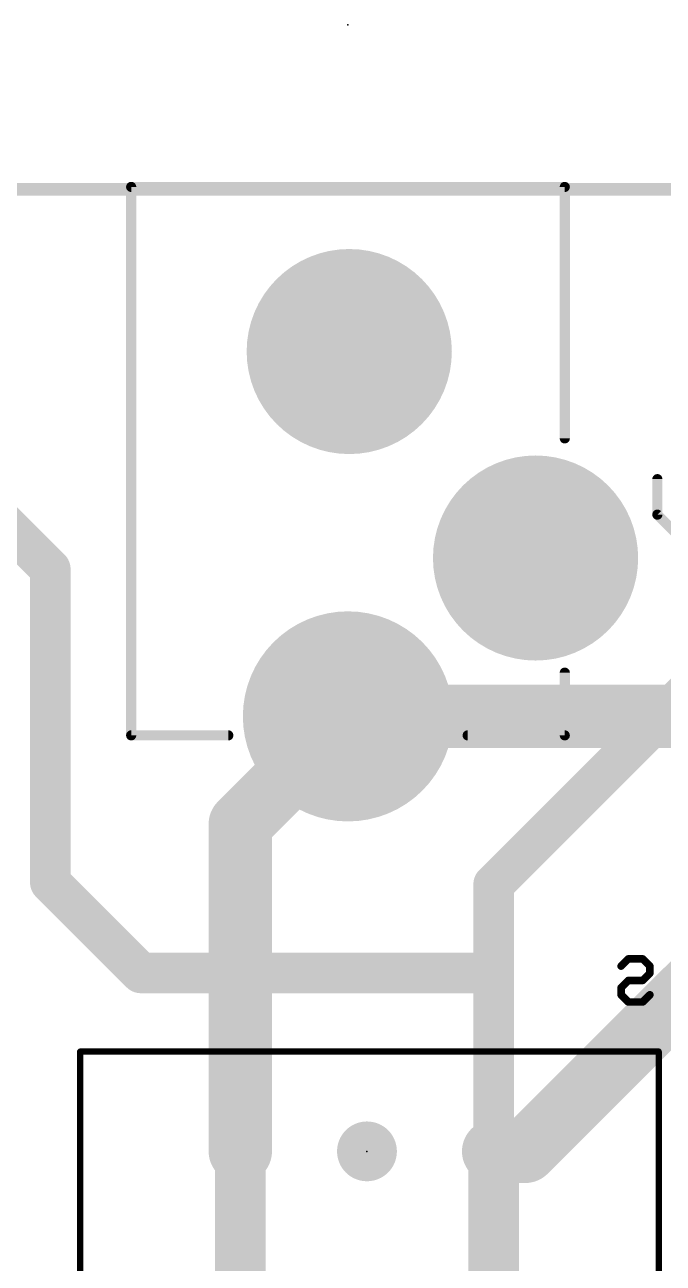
# Model space of a CAD drawing. Extents: x -8 to 102, y -79 to 54.
# Drawn here: x 35.05 to 47.85, y 29.25 to 54.1 of the extents above; entities that cross this region are included whole.
import ezdxf

# ---------------------------------------------------------------- set-up
doc = ezdxf.new("R2010")
doc.units = 0
for name, color, linetype in [('1', 12, 'CONTINUOUS'), ('16', 132, 'CONTINUOUS'), ('17', 110, 'CONTINUOUS'), ('20', 53, 'CONTINUOUS'), ('21', 41, 'CONTINUOUS'), ('22', 40, 'CONTINUOUS'), ('24', 53, 'CONTINUOUS')]:
    doc.layers.add(name, color=color, linetype=linetype)

# ---------------------------------------------------------------- blocks, each defined once
blk = doc.blocks.new('ROUNDP')
at = {"const_width": 0.5}
blk.add_lwpolyline([(0, -0.25, 1), (0, 0.25, 1), (0, -0.25)], format="xyb", dxfattribs=at)

msp = doc.modelspace()

# ---------------------------------------------------------------- linework, layer by layer
at = {"layer": '1'}
for points, const_width in [([(101.6, 50.8), (0, 50.8)], 0.254), ([(35.56, 43.18), (31.75, 46.99)], 0.8128), ([(35.56, 36.8925), (35.56, 43.18)], 0.8128), ([(50.8, 43.2033), (44.45, 36.8533)], 0.8128), ([(37.3771, 35.0753), (35.56, 36.8925)], 0.8128), ([(44.45, 36.8533), (44.45, 35.0753)], 0.8128), ([(37.3771, 35.0753), (44.45, 35.0753)], 0.8128), ([(44.45, 35.0753), (44.45, 31.496)], 0.8128), ([(39.37, 26.7072), (39.37, 31.496)], 1.016), ([(44.45, 31.496), (44.45, 26.7072)], 1.016)]:
    msp.add_lwpolyline(points, dxfattribs=dict(at, const_width=const_width))
for points, const_width in [([(35.7632, 43.18, 1), (35.3568, 43.18)], 0.4064), ([(35.4163, 43.0363, 1), (35.7037, 43.3237)], 0.4064), ([(35.7037, 37.0362, 1), (35.4163, 36.7488)], 0.4064), ([(35.3568, 36.8925, 1), (35.7632, 36.8925)], 0.4064), ([(44.6532, 36.8533, 1), (44.2468, 36.8533)], 0.4064), ([(44.3063, 36.997, 1), (44.5937, 36.7097)], 0.4064), ([(37.3771, 35.2785, 1), (37.3771, 34.8721)], 0.4064), ([(37.2335, 34.9317, 1), (37.5208, 35.219)], 0.4064), ([(44.6532, 35.0753, 1), (44.2468, 35.0753)], 0.4064), ([(44.45, 34.8721, 1), (44.45, 35.2785)], 0.4064), ([(44.2468, 35.0753, 1), (44.6532, 35.0753)], 0.4064), ([(39.624, 31.496, 1), (39.116, 31.496)], 0.508), ([(44.704, 31.496, 1), (44.196, 31.496)], 0.508), ([(44.2468, 31.496, 1), (44.6532, 31.496)], 0.4064)]:
    msp.add_lwpolyline(points, format="xyb", dxfattribs=dict(at, const_width=const_width))
at = {"layer": '16'}
for points, const_width in [([(101.6, 50.8), (0, 50.8)], 0.254), ([(41.529, 40.2242), (39.37, 38.0652)], 1.27), ([(41.529, 40.2242), (49.53, 40.2242)], 1.27), ([(39.37, 38.0652), (39.37, 31.496)], 1.27), ([(45.085, 31.496), (49.53, 35.941)], 1.27), ([(44.45, 31.496), (45.085, 31.496)], 1.27)]:
    msp.add_lwpolyline(points, dxfattribs=dict(at, const_width=const_width))
at = {"layer": '16', "const_width": 0.635}
for points in [[(41.529, 40.5417, 1), (41.529, 39.9067)], [(41.7535, 39.9997, 1), (41.3045, 40.4487)], [(39.6875, 38.0652, 1), (39.0525, 38.0652)], [(39.1455, 38.2897, 1), (39.5945, 37.8407)], [(44.45, 31.8135, 1), (44.45, 31.1785)], [(45.085, 31.1785, 1), (45.085, 31.8135)], [(39.0525, 31.496, 1), (39.6875, 31.496)], [(44.8605, 31.7205, 1), (45.3095, 31.2715)]]:
    msp.add_lwpolyline(points, format="xyb", dxfattribs=at)
at = {"layer": '20', "const_width": 0.2032}
msp.add_lwpolyline([(101.6, 50.8), (0, 50.8)], dxfattribs=at)
at = {"layer": '21', "const_width": 0.2032}
for points in [[(47.7336, 44.9843), (47.7336, 44.2725)], [(47.7336, 44.2725), (48.0895, 43.9166)]]:
    msp.add_lwpolyline(points, dxfattribs=at)
at = {"layer": '21', "const_width": 0.1016}
for points in [[(47.7844, 44.9843, 1), (47.6828, 44.9843)], [(47.7695, 44.3084, 1), (47.6976, 44.2366)], [(47.6828, 44.2725, 1), (47.7844, 44.2725)]]:
    msp.add_lwpolyline(points, format="xyb", dxfattribs=at)
at = {"layer": '22'}
for points, const_width in [([(37.1814, 50.848), (37.1814, 39.8432)], 0.2032), ([(37.1814, 50.848), (45.8766, 50.848)], 0.2032), ([(45.8766, 50.848), (45.8766, 45.802)], 0.2032), ([(45.8766, 39.8432), (45.8766, 41.102)], 0.2032), ([(37.1814, 39.8432), (39.129, 39.8432)], 0.2032), ([(45.8766, 39.8432), (43.929, 39.8432)], 0.2032), ([(47.0065, 35.2135), (47.1506, 35.3575)], 0.1524), ([(47.1506, 35.3575), (47.4387, 35.3575)], 0.1524), ([(47.4387, 35.3575), (47.5828, 35.2135)], 0.1524), ([(47.5828, 35.2135), (47.5828, 35.0694)], 0.1524), ([(47.5828, 35.0694), (47.4387, 34.9254)], 0.1524), ([(47.1506, 34.9254), (47.0065, 34.7813)], 0.1524), ([(47.0065, 34.7813), (47.0065, 34.6373)], 0.1524), ([(47.4387, 34.9254), (47.1506, 34.9254)], 0.1524), ([(47.0065, 34.6373), (47.1506, 34.4932)], 0.1524), ([(47.1506, 34.4932), (47.4387, 34.4932)], 0.1524), ([(47.4387, 34.4932), (47.5828, 34.6373)], 0.1524), ([(36.1594, 24.9975), (36.1594, 33.4975)], 0.127), ([(36.1594, 33.4975), (47.7594, 33.4975)], 0.127), ([(47.7594, 33.4975), (47.7594, 24.9975)], 0.127)]:
    msp.add_lwpolyline(points, dxfattribs=dict(at, const_width=const_width))
for points, const_width in [([(37.2322, 50.848, 1), (37.1306, 50.848)], 0.1016), ([(37.1814, 50.8988, 1), (37.1814, 50.7972)], 0.1016), ([(45.9274, 50.848, 1), (45.8258, 50.848)], 0.1016), ([(45.8766, 50.7972, 1), (45.8766, 50.8988)], 0.1016), ([(45.8258, 45.802, 1), (45.9274, 45.802)], 0.1016), ([(45.9274, 41.102, 1), (45.8258, 41.102)], 0.1016), ([(37.1814, 39.894, 1), (37.1814, 39.7924)], 0.1016), ([(37.1306, 39.8432, 1), (37.2322, 39.8432)], 0.1016), ([(39.129, 39.7924, 1), (39.129, 39.894)], 0.1016), ([(43.929, 39.894, 1), (43.929, 39.7924)], 0.1016), ([(45.8258, 39.8432, 1), (45.9274, 39.8432)], 0.1016), ([(45.8766, 39.7924, 1), (45.8766, 39.894)], 0.1016), ([(47.1506, 35.3956, 1), (47.1506, 35.3194)], 0.0762), ([(47.1775, 35.3306, 1), (47.1237, 35.3845)], 0.0762), ([(47.4657, 35.3845, 1), (47.4118, 35.3306)], 0.0762), ([(47.4387, 35.3194, 1), (47.4387, 35.3956)], 0.0762), ([(47.6209, 35.2135, 1), (47.5447, 35.2135)], 0.0762), ([(46.9796, 35.2404, 1), (47.0335, 35.1865)], 0.0762), ([(47.5447, 35.0694, 1), (47.6209, 35.0694)], 0.0762), ([(47.5558, 35.1865, 1), (47.6097, 35.2404)], 0.0762), ([(47.6097, 35.0425, 1), (47.5558, 35.0964)], 0.0762), ([(47.0446, 34.7813, 1), (46.9684, 34.7813)], 0.0762), ([(46.9796, 34.8083, 1), (47.0335, 34.7544)], 0.0762), ([(47.1506, 34.9635, 1), (47.1506, 34.8873)], 0.0762), ([(47.1775, 34.8984, 1), (47.1237, 34.9523)], 0.0762), ([(47.4118, 34.9523, 1), (47.4657, 34.8984)], 0.0762), ([(47.4387, 34.8873, 1), (47.4387, 34.9635)], 0.0762), ([(47.0335, 34.6642, 1), (46.9796, 34.6103)], 0.0762), ([(46.9684, 34.6373, 1), (47.0446, 34.6373)], 0.0762), ([(47.1506, 34.5313, 1), (47.1506, 34.4551)], 0.0762), ([(47.1237, 34.4663, 1), (47.1775, 34.5201)], 0.0762), ([(47.4118, 34.5201, 1), (47.4657, 34.4663)], 0.0762), ([(47.4387, 34.4551, 1), (47.4387, 34.5313)], 0.0762), ([(47.6097, 34.6103, 1), (47.5558, 34.6642)], 0.0762), ([(36.1594, 33.5293, 1), (36.1594, 33.4658)], 0.0635), ([(36.1912, 33.4975, 1), (36.1277, 33.4975)], 0.0635), ([(47.7912, 33.4975, 1), (47.7277, 33.4975)], 0.0635), ([(47.7594, 33.4658, 1), (47.7594, 33.5293)], 0.0635)]:
    msp.add_lwpolyline(points, format="xyb", dxfattribs=dict(at, const_width=const_width))
at = {"layer": '24'}
for p in [(41.529, 54.102), (41.91, 31.496)]:
    msp.add_point(p, dxfattribs=at)

# ---------------------------------------------------------------- block references
at = {"layer": '17'}
for p, xscale, yscale in [((41.5544, 47.545), 4.1148, 4.1148), ((41.5544, 47.545), 4.1148, 4.1148), ((41.529, 40.2242), 4.216, 4.216), ((41.529, 40.2242), 4.216, 4.216)]:
    msp.add_blockref('ROUNDP', p, dxfattribs=dict(at, xscale=xscale, yscale=yscale))
for p, xscale, yscale, rotation in [((45.2906, 43.402), 4.1148, 4.1148, 270), ((45.2906, 43.402), 4.1148, 4.1148, 270), ((39.37, 31.496), 1.2, 1.2, 180), ((39.37, 31.496), 1.2, 1.2, 180), ((41.91, 31.496), 1.2, 1.2, 180), ((41.91, 31.496), 1.2, 1.2, 180), ((44.45, 31.496), 1.2, 1.2, 180), ((44.45, 31.496), 1.2, 1.2, 180)]:
    msp.add_blockref('ROUNDP', p, dxfattribs=dict(at, xscale=xscale, yscale=yscale, rotation=rotation))

doc.saveas('drawing.dxf')
